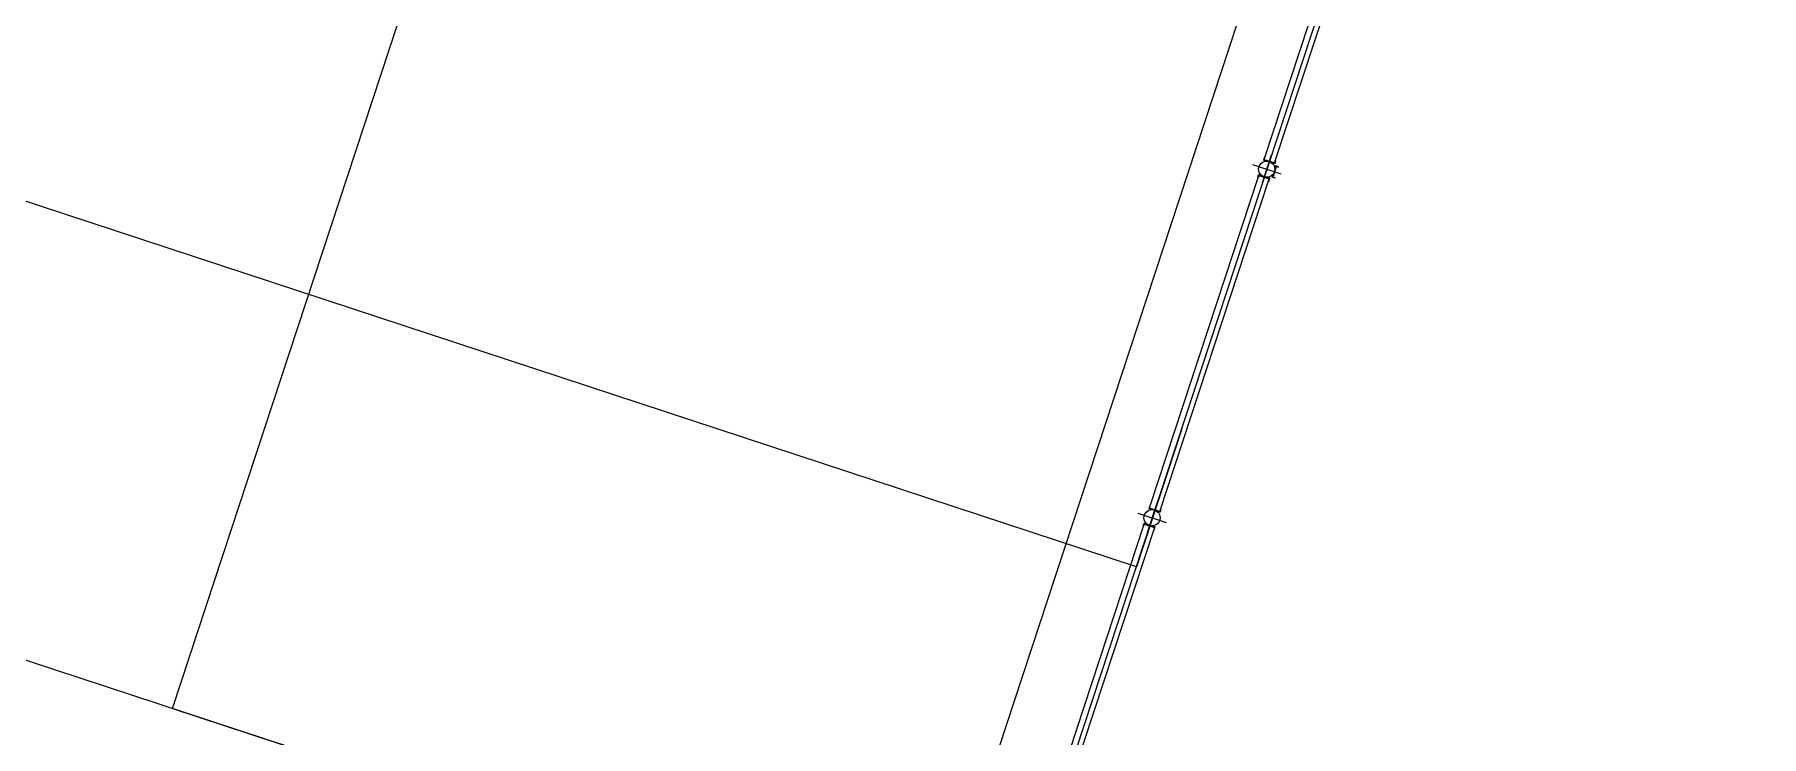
# Model space of a CAD drawing. Header units: metres. Extents: x 2 to 659295185, y -28 to 1124222152.
# Drawn here: x 654479.15 to 654502.69, y 1123425.8 to 1123435.37 of the extents above; entities that cross this region are included whole.
import ezdxf

# ---------------------------------------------------------------- set-up
doc = ezdxf.new("R2010")
doc.units = ezdxf.units.M
doc.header["$MEASUREMENT"] = 0
doc.layers.get('0').update_dxf_attribs({"linetype": 'CONTINUOUS'})
for name, color, linetype in [('Estructura', 1, 'CONTINUOUS'), ('PARED', 7, 'CONTINUOUS'), ('TEXTURA PISO', 251, 'CONTINUOUS'), ('Vista 1', 4, 'CONTINUOUS')]:
    doc.layers.add(name, color=color, linetype=linetype)

# ---------------------------------------------------------------- blocks, each defined once
blk = doc.blocks.new('eco 220x220')
at = {"color": 8}
for p, q in [((-0.202, 0), (0.202, 0)), ((0, 0.202), (0, -0.202))]:
    blk.add_line(p, q, dxfattribs=at)
blk.add_circle((0, 0), 0.11)
blk = doc.blocks.new('detalle metalico')
at = {"layer": 'Estructura'}
for points in [[(665221.743, 1123542.564), (665221.743, 1123542.598), (665221.709, 1123542.598), (665221.709, 1123542.604), (665221.749, 1123542.604), (665221.749, 1123542.564), (665221.743, 1123542.564)], [(665221.743, 1123542.482), (665221.743, 1123542.448), (665221.709, 1123542.448), (665221.709, 1123542.442), (665221.749, 1123542.442), (665221.749, 1123542.482), (665221.743, 1123542.482)]]:
    blk.add_lwpolyline(points, dxfattribs=at)
blk.add_lwpolyline([(665221.743, 1123542.448), (665221.737, 1123542.448), (665221.737, 1123542.598), (665221.743, 1123542.598)], close=True, dxfattribs=at)
blk = doc.blocks.new('A$C562C02F1')
at = {"layer": 'PARED'}
for p, q in [((0.116, 22.577), (4.884, 22.577)), ((0.116, 22.427), (4.887, 22.427)), ((5.116, 22.577), (9.884, 22.577)), ((5.116, 22.427), (9.884, 22.427)), ((10.116, 22.577), (14.884, 22.577)), ((10.116, 22.427), (14.884, 22.427))]:
    blk.add_line(p, q, dxfattribs=at)
at = {"layer": 'Vista 1'}
blk.add_line((-27.68, 23.502), (42, 23.502), dxfattribs=at)
at = {"xscale": -1}
for p, rotation in [((-665216.853, 1123565.025), 180), ((-665211.853, 1123565.025), 180), ((-1123532.523, -665199.351), 270)]:
    blk.add_blockref('detalle metalico', p, dxfattribs=dict(at, rotation=rotation))
at = {"rotation": 180}
for p in [(665226.853, 1123565.025), (665231.853, 1123565.025)]:
    blk.add_blockref('detalle metalico', p, dxfattribs=at)
at = {"layer": 'Estructura', "rotation": 270}
for p in [(5, 22.502), (5, 22.502), (10, 22.502), (10, 22.502)]:
    blk.add_blockref('eco 220x220', p, dxfattribs=at)

msp = doc.modelspace()

# ---------------------------------------------------------------- linework, layer by layer
at = {"layer": 'PARED', "flags": 128}
for points in [[(654481.0284, 1123426.1815), (654494.6686, 1123467.638)], [(654494.1676, 1123428.1106), (654473.4821, 1123434.9167)], [(654481.0284, 1123426.1815), (654492.3114, 1123422.4691)]]:
    msp.add_lwpolyline(points, dxfattribs=at)
at = {"layer": 'TEXTURA PISO', "flags": 128}
msp.add_lwpolyline([(654494.1676, 1123428.1106), (654494.7863, 1123429.9911)], close=True, dxfattribs=at)
msp.add_lwpolyline([(654494.1676, 1123428.1106), (654494.7863, 1123429.9911)], close=True, dxfattribs=at)
at = {"layer": 'Vista 1', "flags": 128}
for points in [[(654492.3114, 1123422.4691), (654505.9515, 1123463.9256)], [(654492.3114, 1123422.4691), (654505.9515, 1123463.9256)], [(654514.8774, 1123415.0444), (654469.7454, 1123429.8939)]]:
    msp.add_lwpolyline(points, dxfattribs=at)

# ---------------------------------------------------------------- block references
at = {"color": 5, "extrusion": (0, 0, -1), "xscale": -1, "rotation": 288.2124472151277}
msp.add_blockref('A$C562C02F1', (-654514.1933, 1123416.9989), dxfattribs=at)

doc.saveas('drawing.dxf')
